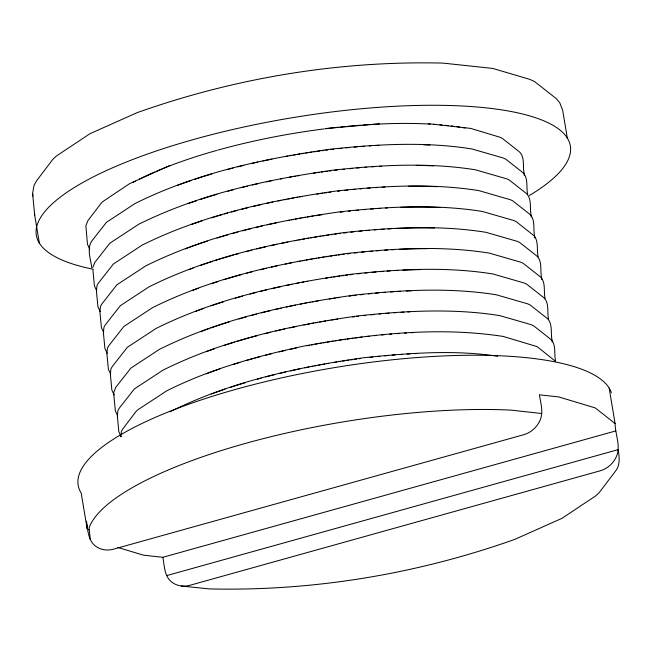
<?xml version="1.0" encoding="UTF-8"?>
<svg xmlns="http://www.w3.org/2000/svg" width="652" height="652" viewBox="0 0 652 652"><rect width="100%" height="100%" fill="white"/><g stroke="black" fill="none" stroke-linecap="round" stroke-linejoin="round"><path stroke-width="0.98" d="M88.713 529.807L87.123 528.56L86.423 521.192C87.881 530.304 88.11 542.122 97.303 547.313C102.095 550.166 108.02 550.696 113.35 549.22L523.817 434.688C530.475 432.789 536.164 427.989 539.31 421.836C543.98 413.401 540.81 403.604 539.383 394.802L558.805 396.946L595.268 407.924L615.097 423.547C615.162 434.949 621.576 447.036 615.732 457.94C612.587 464.094 606.898 468.902 600.239 470.793L189.765 585.333C183.595 587.069 176.562 586.001 171.549 581.886C164.133 576.042 164.516 565.651 162.837 557.305L143.416 555.162L117.507 547.362M39.356 243.106L34.711 215.331L32.6 193.391L34.018 185.355L36.716 180.612L52.608 159.65L56.243 156.138L90.033 133.66L137.197 112.625C235.013 77.914 339.154 60.603 442.961 63.097L492.765 68.427L529.937 79.414L534.591 81.581L556.132 98.517L559.718 102.666L562.676 110.318L567.33 138.094M92.845 267.393L94.858 262.373L109.903 243.172L138.599 224.329C199.153 194.174 265.967 179.683 332.528 170.213C379.945 165.037 428.005 162.266 475.341 169.781L506.865 178.876L509.188 179.96L525.3 192.65C532.464 197.703 529.359 207.923 531.184 215.217L531.233 217.051M169.773 165.535L129.691 183.603L102.926 201.509L101.109 203.269L87.881 220.71L85.877 225.731L87.474 244.296L89.78 249.219M169.976 411.803C230.523 381.656 297.336 367.166 363.906 357.695C408.291 353.197 453.303 349.537 497.663 356.261M162.837 557.305L615.798 430.915M166.659 575.618L618.178 449.627C619.343 456.946 620.492 465.267 615.284 471.388L599.392 492.35L595.757 495.862L561.967 518.34L514.803 539.375C416.987 574.086 312.846 591.397 209.039 588.903L181.37 586.009M325.56 128.55L379.448 123.831M428.16 123.684L470.573 128.387L499.888 137.213L502.219 138.297L518.324 150.987C525.488 156.04 522.382 166.26 524.208 173.554L524.265 175.388M541.755 413.523L510.85 410.108A269.969 73.505 -9.5 0 0 89.12 527.786L90.245 539.506M555.251 361.118L537.077 346.611L503.222 336.432C437.272 326.367 370.214 334.068 305.014 345.837C257.434 356.041 210.115 368.975 166.488 390.972L137.784 409.823L135.966 411.575L122.747 429.024L121.394 431.396L120.816 436.783M96.749 290.882L94.45 285.959L92.934 270.132M100.237 311.713L97.93 306.79L96.414 290.963L96.993 285.576L98.338 283.204L113.383 264.003L142.087 245.16C202.633 215.005 269.447 200.514 336.016 191.044C383.433 185.869 431.494 183.098 478.821 190.612L510.353 199.708L512.676 200.792L528.788 213.481C535.952 218.534 532.839 228.754 534.664 236.048L534.721 237.874M103.725 332.544L101.419 327.622L99.903 311.795L100.473 306.407L101.826 304.036L116.871 284.834L145.575 265.983C206.122 235.837 272.935 221.346 339.505 211.876C386.921 206.7 434.982 203.929 482.309 211.444L513.833 220.539L516.164 221.623L532.268 234.312C539.432 239.365 536.327 249.586 538.153 256.88M107.213 353.376L104.907 348.453L103.391 332.626L103.961 327.239L105.314 324.867L120.359 305.666L149.064 286.815C209.61 256.668 276.424 242.177 342.993 232.707C390.409 227.532 438.462 224.761 485.797 232.275L517.321 241.37L519.644 242.454L535.757 255.144C542.92 260.197 539.815 270.417 541.641 277.711L541.698 279.537M110.693 374.207L108.387 369.285L106.879 353.457L107.45 348.07L108.802 345.699L123.839 326.497L152.544 307.646C213.098 277.499 279.912 263.009 346.473 253.538C393.889 248.363 441.95 245.592 489.277 253.106L520.809 262.202L523.132 263.286L539.245 275.975C546.409 281.028 543.303 291.248 545.121 298.543M114.181 395.039L111.875 390.116L110.359 374.289L110.938 368.902L112.283 366.53L127.327 347.329L156.032 328.478C216.578 298.331 283.392 283.84 349.961 274.37C397.378 269.195 445.438 266.423 492.765 273.938L524.289 283.033L526.62 284.117L542.725 296.807C549.897 301.86 546.783 312.08 548.609 319.374M117.67 415.87L115.363 410.947L113.847 395.12L113.766 392.374L115.771 387.361L130.816 368.16L159.52 349.309C220.066 319.162 286.88 304.671 353.449 295.201C400.866 290.026 448.918 287.255 496.253 294.769L527.778 303.865L530.109 304.949L546.213 317.638C553.377 322.691 550.272 332.911 552.097 340.205L552.154 342.031M121.15 436.701L118.851 431.779L117.336 415.952L117.906 410.564L119.259 408.193L134.304 388.991L163 370.14C223.554 339.994 290.368 325.503 356.929 316.033C404.346 310.857 452.406 308.086 499.742 315.601L531.266 324.696L533.589 325.78L549.701 338.469C556.865 343.522 553.76 353.743 555.586 361.037M91.777 267.752C90.807 259.414 86.797 249.398 91.37 241.542L106.415 222.34L135.119 203.497C195.665 173.342 262.479 158.852 329.048 149.381C376.465 144.206 424.517 141.443 471.852 148.949L503.377 158.045L505.707 159.129L521.812 171.818C528.976 176.871 525.871 187.091 527.696 194.386M609.155 388.062L615.097 423.547M87.123 528.56L81.19 493.075A270.719 73.709 -9.5 0 1 312.398 371.542A270.719 73.709 -9.5 0 1 611.405 392.797M32.6 193.391L32.869 196.13M34.434 212.576L34.711 215.331M177.564 185.364A212.185 57.775 -9.5 0 1 191.175 180.522M194.948 179.251A212.185 57.775 -9.5 0 1 211.55 174.043M227.255 169.601A212.185 57.775 -9.5 0 1 233.017 168.077M237.898 166.83A212.185 57.775 -9.5 0 1 243.815 165.363M251.802 163.473A212.185 57.775 -9.5 0 1 257.842 162.112M262.895 161.003A212.185 57.775 -9.5 0 1 271.998 159.112M285.829 156.456A212.185 57.775 -9.5 0 1 287.817 156.097M289.806 155.738A212.185 57.775 -9.5 0 1 291.803 155.388M293.799 155.037A212.185 57.775 -9.5 0 1 295.804 154.695M297.801 154.361A212.185 57.775 -9.5 0 1 299.806 154.027M301.811 153.701A212.185 57.775 -9.5 0 1 303.816 153.383M305.821 153.065A212.185 57.775 -9.5 0 1 307.825 152.755M309.83 152.454A212.185 57.775 -9.5 0 1 311.835 152.152M313.832 151.859A212.185 57.775 -9.5 0 1 315.829 151.574M317.817 151.297A212.185 57.775 -9.5 0 1 319.806 151.019M321.795 150.751A212.185 57.775 -9.5 0 1 323.767 150.482M325.747 150.229A212.185 57.775 -9.5 0 1 327.712 149.976M330.727 149.601A212.185 57.775 -9.5 0 1 333.791 149.226M338.893 148.64A212.185 57.775 -9.5 0 1 341.958 148.306M346.041 147.882A212.185 57.775 -9.5 0 1 349.097 147.58M354.183 147.107A212.185 57.775 -9.5 0 1 357.214 146.839M361.249 146.504A212.185 57.775 -9.5 0 1 364.248 146.276M369.219 145.918A212.185 57.775 -9.5 0 1 371.2 145.787M376.09 145.494A212.185 57.775 -9.5 0 1 378.991 145.339M423.425 144.785A212.185 57.775 -9.5 0 1 429.937 145.046M188.192 203.595A212.185 57.775 -9.5 0 1 196.537 200.718M200.343 199.455A212.185 57.775 -9.5 0 1 217.026 194.288M227.89 191.207A212.185 57.775 -9.5 0 1 233.612 189.667M241.379 187.662A212.185 57.775 -9.5 0 1 247.304 186.195M252.283 185.005A212.185 57.775 -9.5 0 1 258.306 183.619M266.383 181.835A212.185 57.775 -9.5 0 1 272.454 180.563M280.442 178.958A212.185 57.775 -9.5 0 1 282.397 178.583M289.317 177.287A212.185 57.775 -9.5 0 1 291.305 176.92M293.294 176.57A212.185 57.775 -9.5 0 1 295.291 176.219M297.288 175.869A212.185 57.775 -9.5 0 1 299.284 175.527M313.319 173.285A212.185 57.775 -9.5 0 1 315.315 172.984M317.32 172.69A212.185 57.775 -9.5 0 1 319.309 172.405M321.306 172.128A212.185 57.775 -9.5 0 1 323.294 171.851M325.275 171.582A212.185 57.775 -9.5 0 1 327.255 171.313M329.227 171.06A212.185 57.775 -9.5 0 1 331.2 170.808M334.215 170.433A212.185 57.775 -9.5 0 1 337.271 170.058M342.382 169.471A212.185 57.775 -9.5 0 1 344.427 169.251M349.529 168.713A212.185 57.775 -9.5 0 1 352.585 168.412M356.652 168.029A212.185 57.775 -9.5 0 1 359.692 167.76M364.729 167.336A212.185 57.775 -9.5 0 1 366.742 167.181M371.721 166.822A212.185 57.775 -9.5 0 1 374.68 166.619M379.578 166.325A212.185 57.775 -9.5 0 1 381.518 166.219M416.245 165.396A212.185 57.775 -9.5 0 1 433.425 165.877M191.68 224.427A212.185 57.775 -9.5 0 1 201.924 220.914M211.59 217.817A212.185 57.775 -9.5 0 1 222.519 214.532M224.524 213.954A212.185 57.775 -9.5 0 1 227.548 213.098M231.378 212.039A212.185 57.775 -9.5 0 1 237.1 210.498M241.933 209.235A212.185 57.775 -9.5 0 1 247.817 207.752M252.772 206.545A212.185 57.775 -9.5 0 1 261.786 204.451M266.831 203.326A212.185 57.775 -9.5 0 1 272.903 202.022M277.964 200.979A212.185 57.775 -9.5 0 1 280.996 200.368M283.922 199.789A212.185 57.775 -9.5 0 1 285.886 199.414M287.858 199.039A212.185 57.775 -9.5 0 1 289.83 198.664M291.811 198.298A212.185 57.775 -9.5 0 1 293.791 197.939M295.78 197.58A212.185 57.775 -9.5 0 1 297.777 197.222M299.773 196.871A212.185 57.775 -9.5 0 1 301.77 196.529M316.799 194.117A212.185 57.775 -9.5 0 1 318.804 193.815M320.8 193.522A212.185 57.775 -9.5 0 1 322.797 193.236M324.794 192.959A212.185 57.775 -9.5 0 1 326.782 192.682M328.763 192.413A212.185 57.775 -9.5 0 1 330.743 192.144M337.703 191.264A212.185 57.775 -9.5 0 1 339.741 191.012M344.843 190.417A212.185 57.775 -9.5 0 1 347.907 190.082M353.017 189.545A212.185 57.775 -9.5 0 1 355.055 189.341M360.14 188.86A212.185 57.775 -9.5 0 1 362.17 188.681M367.215 188.249A212.185 57.775 -9.5 0 1 370.222 188.012M375.202 187.654A212.185 57.775 -9.5 0 1 377.182 187.515M382.088 187.214A212.185 57.775 -9.5 0 1 384.998 187.051M408.649 186.252A212.185 57.775 -9.5 0 1 436.913 186.708M185.421 248.844A212.185 57.775 -9.5 0 1 188.02 247.858M189.781 247.206A212.185 57.775 -9.5 0 1 207.32 241.118M217.043 238.037A212.185 57.775 -9.5 0 1 228.013 234.785M232.047 233.644A212.185 57.775 -9.5 0 1 237.711 232.096M242.511 230.824A212.185 57.775 -9.5 0 1 251.305 228.583M256.26 227.377A212.185 57.775 -9.5 0 1 262.259 225.967M267.287 224.826A212.185 57.775 -9.5 0 1 276.391 222.854M287.41 220.62A212.185 57.775 -9.5 0 1 289.374 220.246M291.338 219.871A212.185 57.775 -9.5 0 1 293.318 219.496M295.299 219.129A212.185 57.775 -9.5 0 1 297.279 218.762M299.268 218.412A212.185 57.775 -9.5 0 1 301.265 218.053M303.262 217.703A212.185 57.775 -9.5 0 1 305.258 217.36M307.263 217.026A212.185 57.775 -9.5 0 1 309.26 216.692M311.265 216.358A212.185 57.775 -9.5 0 1 313.27 216.04M315.275 215.722A212.185 57.775 -9.5 0 1 322.292 214.647M340.165 212.218A212.185 57.775 -9.5 0 1 343.229 211.843M348.331 211.248A212.185 57.775 -9.5 0 1 350.377 211.028M355.479 210.482A212.185 57.775 -9.5 0 1 358.543 210.172M363.629 209.691A212.185 57.775 -9.5 0 1 365.65 209.512M370.703 209.08A212.185 57.775 -9.5 0 1 373.71 208.844M377.695 208.55A212.185 57.775 -9.5 0 1 380.67 208.347M385.577 208.045A212.185 57.775 -9.5 0 1 387.516 207.931M400.735 207.344A212.185 57.775 -9.5 0 1 440.393 207.54M188.909 269.667A212.185 57.775 -9.5 0 1 193.269 268.037M200.474 265.445A212.185 57.775 -9.5 0 1 212.731 261.322M214.663 260.702A212.185 57.775 -9.5 0 1 233.514 255.046M235.535 254.476A212.185 57.775 -9.5 0 1 238.355 253.701M246 251.656A212.185 57.775 -9.5 0 1 251.835 250.156M256.766 248.934A212.185 57.775 -9.5 0 1 265.747 246.798M270.776 245.657A212.185 57.775 -9.5 0 1 276.839 244.329M281.9 243.261A212.185 57.775 -9.5 0 1 287.964 242.031M294.826 240.702A212.185 57.775 -9.5 0 1 296.799 240.327M298.779 239.96A212.185 57.775 -9.5 0 1 300.768 239.594M302.756 239.243A212.185 57.775 -9.5 0 1 304.745 238.885M306.742 238.534A212.185 57.775 -9.5 0 1 308.746 238.192M310.743 237.858A212.185 57.775 -9.5 0 1 312.748 237.524M314.753 237.189A212.185 57.775 -9.5 0 1 316.758 236.872M318.763 236.554A212.185 57.775 -9.5 0 1 320.768 236.236M322.773 235.926A212.185 57.775 -9.5 0 1 324.777 235.625M326.774 235.331A212.185 57.775 -9.5 0 1 328.771 235.046M330.768 234.761A212.185 57.775 -9.5 0 1 332.756 234.475M334.745 234.207A212.185 57.775 -9.5 0 1 336.725 233.938M338.706 233.677A212.185 57.775 -9.5 0 1 340.67 233.424M343.653 233.049A212.185 57.775 -9.5 0 1 346.709 232.674M350.792 232.202A212.185 57.775 -9.5 0 1 353.857 231.859M358.967 231.313A212.185 57.775 -9.5 0 1 362.023 231.004M366.098 230.612A212.185 57.775 -9.5 0 1 369.138 230.343M374.183 229.911A212.185 57.775 -9.5 0 1 376.196 229.757M381.184 229.382A212.185 57.775 -9.5 0 1 384.158 229.178M388.087 228.933A212.185 57.775 -9.5 0 1 391.004 228.762M395.813 228.518A212.185 57.775 -9.5 0 1 434.509 228.029M192.397 290.499A212.185 57.775 -9.5 0 1 198.526 288.217M211.427 283.726A212.185 57.775 -9.5 0 1 218.151 281.534M224.019 279.7A212.185 57.775 -9.5 0 1 241.835 274.533M246.595 273.245A212.185 57.775 -9.5 0 1 252.389 271.729M260.254 269.765A212.185 57.775 -9.5 0 1 266.228 268.331M271.24 267.173A212.185 57.775 -9.5 0 1 277.287 265.82M285.38 264.093A212.185 57.775 -9.5 0 1 291.452 262.862M298.314 261.533A212.185 57.775 -9.5 0 1 300.287 261.159M302.267 260.792A212.185 57.775 -9.5 0 1 304.256 260.425M306.244 260.067A212.185 57.775 -9.5 0 1 308.233 259.716M310.23 259.366A212.185 57.775 -9.5 0 1 312.226 259.023M314.231 258.689A212.185 57.775 -9.5 0 1 316.236 258.355M318.241 258.021A212.185 57.775 -9.5 0 1 320.246 257.703M322.251 257.377A212.185 57.775 -9.5 0 1 324.256 257.067M326.261 256.758A212.185 57.775 -9.5 0 1 328.258 256.456M330.262 256.163A212.185 57.775 -9.5 0 1 332.259 255.877M334.256 255.592A212.185 57.775 -9.5 0 1 336.245 255.307M338.233 255.038A212.185 57.775 -9.5 0 1 340.214 254.769M342.186 254.508A212.185 57.775 -9.5 0 1 344.158 254.256M347.141 253.881A212.185 57.775 -9.5 0 1 350.197 253.506M354.28 253.033A212.185 57.775 -9.5 0 1 357.345 252.683M361.428 252.251A212.185 57.775 -9.5 0 1 364.492 251.933M369.578 251.444A212.185 57.775 -9.5 0 1 372.626 251.167M376.669 250.824A212.185 57.775 -9.5 0 1 379.676 250.58M384.672 250.213A212.185 57.775 -9.5 0 1 387.638 250.009M391.567 249.765A212.185 57.775 -9.5 0 1 394.493 249.594M399.301 249.349A212.185 57.775 -9.5 0 1 427.207 248.705M195.877 311.33A212.185 57.775 -9.5 0 1 203.807 308.396M211.15 305.829A212.185 57.775 -9.5 0 1 223.579 301.754M235.462 298.151A212.185 57.775 -9.5 0 1 242.503 296.138M250.083 294.076A212.185 57.775 -9.5 0 1 255.877 292.561M260.776 291.322A212.185 57.775 -9.5 0 1 266.717 289.871M271.713 288.697A212.185 57.775 -9.5 0 1 280.776 286.652M285.837 285.56A212.185 57.775 -9.5 0 1 291.909 284.305M296.888 283.31A212.185 57.775 -9.5 0 1 298.852 282.927M301.803 282.365A212.185 57.775 -9.5 0 1 303.775 281.99M305.755 281.623A212.185 57.775 -9.5 0 1 307.736 281.257M325.739 278.208A212.185 57.775 -9.5 0 1 327.744 277.899M329.741 277.589A212.185 57.775 -9.5 0 1 331.746 277.287M333.751 276.994A212.185 57.775 -9.5 0 1 335.747 276.709M337.736 276.424A212.185 57.775 -9.5 0 1 339.733 276.138M341.713 275.869A212.185 57.775 -9.5 0 1 343.702 275.6M345.674 275.34A212.185 57.775 -9.5 0 1 347.646 275.087M349.611 274.834A212.185 57.775 -9.5 0 1 352.667 274.459M357.769 273.864A212.185 57.775 -9.5 0 1 360.833 273.514M364.916 273.082A212.185 57.775 -9.5 0 1 367.981 272.764M372.047 272.373A212.185 57.775 -9.5 0 1 376.114 271.998M380.149 271.656A212.185 57.775 -9.5 0 1 383.164 271.411M387.166 271.118A212.185 57.775 -9.5 0 1 390.14 270.906M395.055 270.596A212.185 57.775 -9.5 0 1 397.973 270.425M402.789 270.181A212.185 57.775 -9.5 0 1 420.54 269.602M201.093 331.509A212.185 57.775 -9.5 0 1 209.105 328.584M210.938 327.94A212.185 57.775 -9.5 0 1 229.023 321.966M238.942 318.983A212.185 57.775 -9.5 0 1 245.991 316.97M250.702 315.674A212.185 57.775 -9.5 0 1 256.456 314.15M261.313 312.895A212.185 57.775 -9.5 0 1 270.205 310.702M275.201 309.529A212.185 57.775 -9.5 0 1 281.232 308.151M286.285 307.043A212.185 57.775 -9.5 0 1 295.389 305.136M300.376 304.142A212.185 57.775 -9.5 0 1 302.332 303.759M304.297 303.376A212.185 57.775 -9.5 0 1 306.269 303.009M308.249 302.634A212.185 57.775 -9.5 0 1 310.23 302.275M312.218 301.909A212.185 57.775 -9.5 0 1 314.207 301.558M316.204 301.208A212.185 57.775 -9.5 0 1 318.2 300.857M329.219 299.04A212.185 57.775 -9.5 0 1 331.224 298.73M333.229 298.42A212.185 57.775 -9.5 0 1 335.234 298.119M337.231 297.825A212.185 57.775 -9.5 0 1 339.227 297.532M349.162 296.171A212.185 57.775 -9.5 0 1 351.126 295.918M353.099 295.666A212.185 57.775 -9.5 0 1 356.147 295.291M360.23 294.81A212.185 57.775 -9.5 0 1 363.294 294.459M368.404 293.913A212.185 57.775 -9.5 0 1 371.461 293.596M375.536 293.204A212.185 57.775 -9.5 0 1 378.584 292.927M383.637 292.487A212.185 57.775 -9.5 0 1 385.65 292.324M390.646 291.949A212.185 57.775 -9.5 0 1 393.629 291.737M397.565 291.485A212.185 57.775 -9.5 0 1 400.491 291.314M406.277 291.012A212.185 57.775 -9.5 0 1 411.534 290.784M206.334 351.689A212.185 57.775 -9.5 0 1 214.418 348.771M223.791 345.584A212.185 57.775 -9.5 0 1 234.475 342.194M236.456 341.591A212.185 57.775 -9.5 0 1 249.48 337.801M251.354 337.28A212.185 57.775 -9.5 0 1 257.051 335.739M264.802 333.726A212.185 57.775 -9.5 0 1 270.71 332.259M275.682 331.061A212.185 57.775 -9.5 0 1 284.72 328.983M289.773 327.875A212.185 57.775 -9.5 0 1 295.845 326.587M303.865 324.973A212.185 57.775 -9.5 0 1 305.821 324.59M307.785 324.207A212.185 57.775 -9.5 0 1 309.757 323.84M311.737 323.465A212.185 57.775 -9.5 0 1 313.718 323.107M315.707 322.74A212.185 57.775 -9.5 0 1 317.695 322.39M319.692 322.039A212.185 57.775 -9.5 0 1 321.689 321.689M323.685 321.346A212.185 57.775 -9.5 0 1 325.69 321.012M327.695 320.678A212.185 57.775 -9.5 0 1 329.7 320.352M331.705 320.034A212.185 57.775 -9.5 0 1 333.71 319.716M335.715 319.407A212.185 57.775 -9.5 0 1 337.72 319.105M352.642 317.002A212.185 57.775 -9.5 0 1 354.615 316.75M356.579 316.497A212.185 57.775 -9.5 0 1 358.616 316.244M363.718 315.641A212.185 57.775 -9.5 0 1 365.764 315.405M370.866 314.851A212.185 57.775 -9.5 0 1 373.93 314.533M379.024 314.036A212.185 57.775 -9.5 0 1 381.053 313.848M386.114 313.4A212.185 57.775 -9.5 0 1 389.138 313.156M394.134 312.781A212.185 57.775 -9.5 0 1 396.123 312.634M401.045 312.316A212.185 57.775 -9.5 0 1 403.979 312.145M407.842 311.933A212.185 57.775 -9.5 0 1 409.758 311.843M206.342 373.824A212.185 57.775 -9.5 0 1 219.748 368.959M233.066 364.549A212.185 57.775 -9.5 0 1 239.936 362.422M245.918 360.646A212.185 57.775 -9.5 0 1 252.96 358.633M254.842 358.111A212.185 57.775 -9.5 0 1 260.539 356.571M265.364 355.307A212.185 57.775 -9.5 0 1 271.232 353.816M279.17 351.893A212.185 57.775 -9.5 0 1 285.185 350.491M290.221 349.366A212.185 57.775 -9.5 0 1 296.293 348.054M307.345 345.804A212.185 57.775 -9.5 0 1 309.309 345.421M311.273 345.038A212.185 57.775 -9.5 0 1 313.245 344.672M315.218 344.297A212.185 57.775 -9.5 0 1 317.206 343.93M319.187 343.571A212.185 57.775 -9.5 0 1 321.183 343.221M323.172 342.87A212.185 57.775 -9.5 0 1 325.177 342.52M327.174 342.178A212.185 57.775 -9.5 0 1 329.178 341.844M331.183 341.509A212.185 57.775 -9.5 0 1 333.188 341.183M335.193 340.866A212.185 57.775 -9.5 0 1 337.198 340.548M339.203 340.238A212.185 57.775 -9.5 0 1 341.208 339.937M343.205 339.635A212.185 57.775 -9.5 0 1 345.201 339.342M347.198 339.056A212.185 57.775 -9.5 0 1 349.195 338.771M351.183 338.502A212.185 57.775 -9.5 0 1 353.164 338.225M355.144 337.964A212.185 57.775 -9.5 0 1 358.103 337.581M360.067 337.328A212.185 57.775 -9.5 0 1 362.104 337.076M367.206 336.473A212.185 57.775 -9.5 0 1 369.244 336.236M374.354 335.682A212.185 57.775 -9.5 0 1 376.4 335.47M381.493 334.965A212.185 57.775 -9.5 0 1 384.541 334.68M389.603 334.231A212.185 57.775 -9.5 0 1 391.616 334.068M396.62 333.677A212.185 57.775 -9.5 0 1 399.603 333.465M404.533 333.148A212.185 57.775 -9.5 0 1 406.489 333.033M411.33 332.764A212.185 57.775 -9.5 0 1 413.246 332.675M211.55 394.004A212.185 57.775 -9.5 0 1 225.095 389.146M230.767 387.247A212.185 57.775 -9.5 0 1 245.413 382.659M257.385 379.203A212.185 57.775 -9.5 0 1 261.159 378.168M265.943 376.897A212.185 57.775 -9.5 0 1 274.72 374.647M279.667 373.433A212.185 57.775 -9.5 0 1 285.657 372.015M290.686 370.874A212.185 57.775 -9.5 0 1 299.781 368.885M304.834 367.834A212.185 57.775 -9.5 0 1 308.885 367.019M310.833 366.636A212.185 57.775 -9.5 0 1 312.789 366.253M314.761 365.87A212.185 57.775 -9.5 0 1 316.725 365.503M318.706 365.128A212.185 57.775 -9.5 0 1 320.686 364.761M322.675 364.403A212.185 57.775 -9.5 0 1 324.663 364.052M326.66 363.694A212.185 57.775 -9.5 0 1 328.657 363.351M334.663 362.341A212.185 57.775 -9.5 0 1 336.668 362.015M338.673 361.697A212.185 57.775 -9.5 0 1 340.686 361.379M342.683 361.069A212.185 57.775 -9.5 0 1 344.688 360.768M346.693 360.466A212.185 57.775 -9.5 0 1 348.69 360.173M350.686 359.888A212.185 57.775 -9.5 0 1 352.675 359.602M354.664 359.325A212.185 57.775 -9.5 0 1 356.652 359.056M358.633 358.796A212.185 57.775 -9.5 0 1 360.605 358.535M369.668 357.418A212.185 57.775 -9.5 0 1 372.732 357.068M377.842 356.514A212.185 57.775 -9.5 0 1 379.88 356.302M384.982 355.796A212.185 57.775 -9.5 0 1 388.03 355.511M392.08 355.153A212.185 57.775 -9.5 0 1 395.104 354.9M400.108 354.509A212.185 57.775 -9.5 0 1 402.097 354.37M407.044 354.036A212.185 57.775 -9.5 0 1 409.978 353.865M414.819 353.596A212.185 57.775 -9.5 0 1 416.734 353.506M93.375 269.26A270.719 73.709 -9.5 0 1 115.233 166.643A270.719 73.709 -9.5 0 1 470.687 106.512A270.719 73.709 -9.5 0 1 529.375 195.494M133.098 182.381A213.114 58.028 -9.5 0 1 135.477 181.117M139.593 179.007A213.114 58.028 -9.5 0 1 154.94 171.875M156.863 171.052A213.114 58.028 -9.5 0 1 216.717 150.433M217.727 150.147A213.114 58.028 -9.5 0 1 324.321 128.876M325.299 128.754A213.114 58.028 -9.5 0 1 338.624 127.205M340.678 126.985A213.114 58.028 -9.5 0 1 345.796 126.472M347.842 126.276A213.114 58.028 -9.5 0 1 361.021 125.16M363.017 125.013A213.114 58.028 -9.5 0 1 367.989 124.671M369.969 124.548A213.114 58.028 -9.5 0 1 430.279 124.1M433.531 124.296A213.114 58.028 -9.5 0 1 435.683 124.442M439.929 124.776A213.114 58.028 -9.5 0 1 442.015 124.956M445.112 125.249A213.114 58.028 -9.5 0 1 448.152 125.567M451.135 125.917A213.114 58.028 -9.5 0 1 454.061 126.284M456.93 126.675A213.114 58.028 -9.5 0 1 459.725 127.099M462.455 127.539A213.114 58.028 -9.5 0 1 465.112 128.004"/></g></svg>
